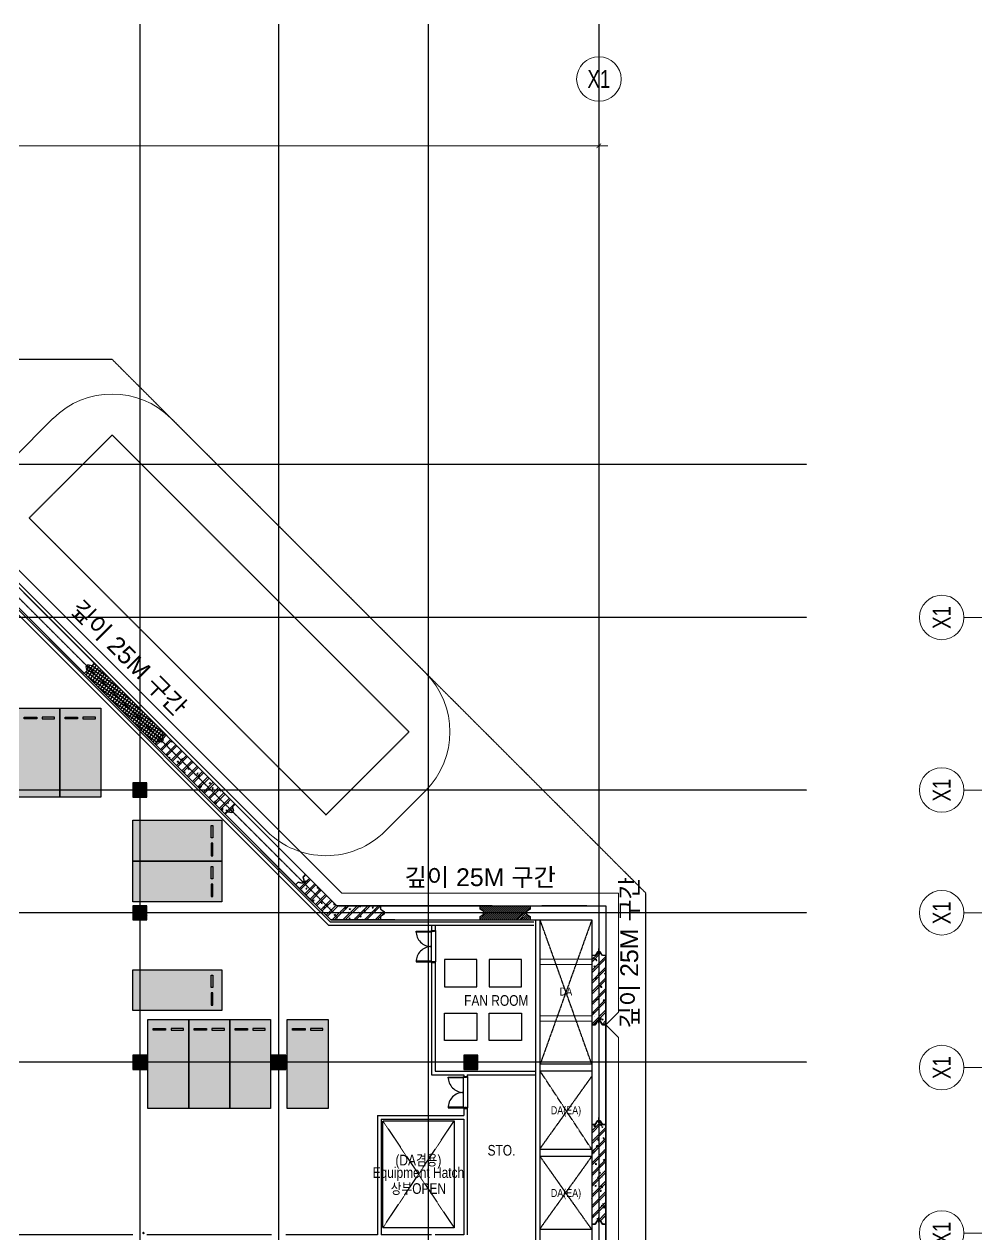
# Model space of a CAD drawing. Header units: millimetres. Extents: x -20379 to 476967, y -520228 to 220376.
# Drawn here: x 423144 to 476967, y -453320 to -385276 of the extents above; entities that cross this region are included whole.
import ezdxf
from ezdxf.enums import TextEntityAlignment as Align

# ---------------------------------------------------------------- set-up
doc = ezdxf.new("R2010")
doc.units = ezdxf.units.MM
doc.header["$MEASUREMENT"] = 0
for name, pattern in [('$0$X-COL-B2$0$HID', [1.5, 1, -0.5]), ('$0$X-GRID_B3~B1$0$CENTER2', [1.125, 0.75, -0.125, 0.125, -0.125]), ('$0$X-INT-B2$0$HID', [1.5, 1, -0.5]), ('$0$X-SITE$0$ACAD_ISO05W100', [33, 24, -3, 0, -3, 0, -3])]:
    doc.linetypes.add(name, pattern=pattern)
doc.layers.get('Defpoints').update_dxf_attribs({"color": 145, "lineweight": 9})
doc.layers.add('$0$NDC_S_HATCH MATERIAL', color=8, linetype='Continuous', lineweight=9)
for name, color, linetype in [('$0$X-COL-B2$0$A-254', 254, 'Continuous'), ('$0$X-COL-B2$0$A-COL', 2, 'Continuous'), ('$0$X-COL-B2$0$A-CON', 2, 'Continuous'), ('$0$X-COL-B2$0$A-HID1', 7, '$0$X-COL-B2$0$HID'), ('$0$X-DIAPHGRAM Wall PLAN$0$A-COL', 2, 'Continuous'), ('$0$X-DIAPHGRAM Wall PLAN$0$A-HAT', 9, 'Continuous'), ('$0$X-DIAPHGRAM Wall PLAN$0$A-SYM', 7, 'Continuous'), ('$0$X-GRID_B3~B1$0$A-CEN1', 1, '$0$X-GRID_B3~B1$0$CENTER2'), ('$0$X-GRID_B3~B1$0$A-DIM1', 7, 'Continuous'), ('$0$X-INT-B2$0$A-DOOR', 4, 'Continuous'), ('$0$X-INT-B2$0$A-DOORF', 9, 'Continuous'), ('$0$X-INT-B2$0$A-ELE4', 8, 'Continuous'), ('$0$X-INT-B2$0$A-ELES', 252, 'Continuous'), ('$0$X-INT-B2$0$A-HID1', 7, '$0$X-INT-B2$0$HID'), ('$0$X-INT-B2$0$A-PARK', 5, 'Continuous'), ('$0$X-INT-B2$0$A-WALB', 3, 'Continuous'), ('$0$X-SITE$0$A-SITE', 2, '$0$X-SITE$0$ACAD_ISO05W100')]:
    doc.layers.add(name, color=color, linetype=linetype)
doc.styles.add('$0$X-COL-B2$0$Hrtext', font='arial.ttf', dxfattribs={"width": 0.8})
doc.styles.add('$0$X-DIAPHGRAM Wall PLAN$0$Standard', font='arial.ttf')
doc.styles.add('$0$X-GRID_B3~B1$0$Heerim', font='', dxfattribs={"width": 0.8})
doc.styles.add('$0$X-INT-B2$0$Hrtext', font='arial.ttf', dxfattribs={"width": 0.8})
doc.styles.get('$0$X-GRID_B3~B1$0$Heerim').set_extended_font_data('Dotum')

# ---------------------------------------------------------------- blocks, each defined once
blk = doc.blocks.new('$0$258')
at = {"layer": '$0$X-COL-B2$0$A-254'}
h = blk.add_hatch(color=256, dxfattribs=at)
h.dxf.hatch_style = 1
h.paths.add_polyline_path([(528347, -114631), (527547, -114631), (527547, -115431), (528347, -115431)])
h = blk.add_hatch(color=256, dxfattribs=at)
h.dxf.hatch_style = 1
h.paths.add_polyline_path([(528347, -121531), (527547, -121531), (527547, -122331), (528347, -122331)])
h = blk.add_hatch(color=256, dxfattribs=at)
h.dxf.hatch_style = 1
h.paths.add_polyline_path([(528347, -129931), (527547, -129931), (527547, -130731), (528347, -130731)])
h = blk.add_hatch(color=256, dxfattribs=at)
h.dxf.hatch_style = 1
h.paths.add_polyline_path([(536147, -129931), (535347, -129931), (535347, -130731), (536147, -130731)])
h = blk.add_hatch(color=256, dxfattribs=at)
h.dxf.hatch_style = 1
h.paths.add_polyline_path([(546947, -129931), (546147, -129931), (546147, -130731), (546947, -130731)])
at = {"layer": '$0$X-INT-B2$0$A-PARK'}
h = blk.add_hatch(color=254, dxfattribs=at)
h.dxf.hatch_style = 1
h.paths.add_polyline_path([(523447, -110431), (523447, -115431), (521147, -115431), (521147, -110431)])
h = blk.add_hatch(color=254, dxfattribs=at)
h.dxf.hatch_style = 1
h.paths.add_polyline_path([(525747, -110431), (525747, -115431), (523447, -115431), (523447, -110431)])
h = blk.add_hatch(color=254, dxfattribs=at)
h.dxf.hatch_style = 1
h.paths.add_polyline_path([(532547, -119023), (527547, -119023), (527547, -116723), (532547, -116723)])
h = blk.add_hatch(color=254, dxfattribs=at)
h.dxf.hatch_style = 1
h.paths.add_polyline_path([(532547, -121323), (527547, -121323), (527547, -119023), (532547, -119023)])
h = blk.add_hatch(color=254, dxfattribs=at)
h.dxf.hatch_style = 1
h.paths.add_polyline_path([(532547, -127431), (527547, -127431), (527547, -125131), (532547, -125131)])
h = blk.add_hatch(color=254, dxfattribs=at)
h.dxf.hatch_style = 1
h.paths.add_polyline_path([(530697, -127931), (530697, -132931), (528397, -132931), (528397, -127931)])
h = blk.add_hatch(color=254, dxfattribs=at)
h.dxf.hatch_style = 1
h.paths.add_polyline_path([(532997, -127931), (532997, -132931), (530697, -132931), (530697, -127931)])
h = blk.add_hatch(color=254, dxfattribs=at)
h.dxf.hatch_style = 1
h.paths.add_polyline_path([(535297, -127931), (535297, -132931), (532997, -132931), (532997, -127931)])
h = blk.add_hatch(color=254, dxfattribs=at)
h.dxf.hatch_style = 1
h.paths.add_polyline_path([(538532, -127931), (538532, -132931), (536232, -132931), (536232, -127931)])
at = {"layer": '$0$X-COL-B2$0$A-COL'}
for p, q in [((528347, -114631), (527547, -114631)), ((527547, -114631), (527547, -115431)), ((528347, -115431), (528347, -114631)), ((527547, -115431), (528347, -115431)), ((528347, -121531), (527547, -121531)), ((527547, -121531), (527547, -122331)), ((528347, -122331), (528347, -121531)), ((527547, -122331), (528347, -122331)), ((528347, -129931), (527547, -129931)), ((527547, -129931), (527547, -130731)), ((528347, -130731), (528347, -129931)), ((536147, -129931), (535347, -129931)), ((535347, -129931), (535347, -130731)), ((536147, -130731), (536147, -129931)), ((546947, -129931), (546147, -129931)), ((546147, -129931), (546147, -130731)), ((546947, -130731), (546947, -129931)), ((527547, -130731), (528347, -130731)), ((535347, -130731), (536147, -130731)), ((546147, -130731), (546947, -130731))]:
    blk.add_line(p, q, dxfattribs=at)
at = {"layer": '$0$X-COL-B2$0$A-CON', "ltscale": 10}
for p, q in [((513810, -96331), (539010, -121531)), ((513478, -97131), (538679, -122331)), ((539010, -121531), (554147, -121531)), ((554147, -121531), (554147, -187031)), ((538679, -122331), (553347, -122331)), ((550197, -158331), (550197, -122331)), ((550447, -158031), (550447, -122331)), ((553347, -122331), (553347, -186231)), ((553347, -130431), (550447, -130431)), ((553347, -130831), (550447, -130831)), ((553347, -135231), (550447, -135231)), ((553347, -135631), (550447, -135631)), ((553347, -139731), (550447, -139731))]:
    blk.add_line(p, q, dxfattribs=at)
at = {"layer": '$0$X-COL-B2$0$A-HID1'}
for p, q in [((521721, -99738), (526388, -95071)), ((543076, -111759), (526388, -95071)), ((521721, -99738), (538409, -116426)), ((538409, -116426), (543076, -111759)), ((553347, -130431), (550447, -122331)), ((553347, -122331), (550447, -130431)), ((553347, -135231), (550447, -130831)), ((550447, -135181), (553347, -131131)), ((553347, -139731), (550447, -135631)), ((550447, -139681), (553347, -135631))]:
    blk.add_line(p, q, dxfattribs=at)
at = {"layer": '$0$X-DIAPHGRAM Wall PLAN$0$A-COL'}
for p, q in [((513810, -96331), (539010, -121531)), ((513478, -97131), (538679, -122331)), ((538679, -122331), (536699, -120351)), ((539010, -121531), (537265, -119785)), ((539010, -121531), (554147, -121531)), ((542277, -121531), (539010, -121531)), ((554147, -121531), (554147, -187031)), ((538679, -122331), (553347, -122331)), ((542277, -122331), (538679, -122331)), ((553347, -122331), (553347, -186231))]:
    blk.add_line(p, q, dxfattribs=at)
at = {"layer": '$0$X-DIAPHGRAM Wall PLAN$0$A-COL', "ltscale": 0.01}
for p, q in [((521425, -103946), (525385, -107906)), ((524819, -108472), (520860, -104512)), ((525014, -107994), (524908, -108100)), ((524908, -108100), (524961, -108330)), ((525244, -108047), (525014, -107994)), ((525385, -107906), (525244, -108047)), ((524961, -108330), (524819, -108472)), ((529257, -112237), (529151, -112343)), ((529345, -111866), (529204, -112007)), ((529204, -112007), (529257, -112237)), ((533305, -115825), (529345, -111866)), ((528921, -112290), (528779, -112431)), ((528779, -112431), (532739, -116391)), ((529151, -112343), (528921, -112290)), ((532739, -116391), (532881, -116250)), ((532881, -116250), (532739, -116391)), ((532881, -116250), (533110, -116303)), ((533110, -116303), (532881, -116250)), ((533110, -116303), (533217, -116197)), ((533217, -116197), (533110, -116303)), ((533163, -115967), (533305, -115825)), ((533305, -115825), (533163, -115967)), ((533217, -116197), (533163, -115967)), ((533163, -115967), (533217, -116197)), ((537265, -119785), (533305, -115825)), ((532739, -116391), (536699, -120351)), ((536699, -120351), (536840, -120209)), ((536840, -120209), (536699, -120351)), ((536840, -120209), (537070, -120262)), ((537070, -120262), (536840, -120209)), ((537070, -120262), (537176, -120156)), ((537176, -120156), (537070, -120262)), ((537123, -119927), (537265, -119785)), ((537265, -119785), (537123, -119927)), ((537176, -120156), (537123, -119927)), ((537123, -119927), (537176, -120156)), ((541479, -121531), (541479, -121731)), ((541479, -121731), (541679, -121856)), ((547747, -121531), (542277, -121531)), ((547079, -121731), (547079, -121531)), ((547279, -121856), (547079, -121731)), ((549879, -121731), (549679, -121856)), ((549879, -121531), (549879, -121731)), ((553068, -121531), (550547, -121531)), ((541679, -122006), (541479, -122131)), ((541479, -122131), (541479, -122331)), ((541679, -121856), (541679, -122006)), ((542277, -122331), (547747, -122331)), ((547079, -122131), (547279, -122006)), ((547079, -122331), (547079, -122131)), ((547279, -122006), (547279, -121856)), ((549679, -121856), (549679, -122006)), ((549679, -122006), (549879, -122131)), ((549879, -122131), (549879, -122331)), ((550547, -122331), (553347, -122331)), ((553547, -124331), (553347, -124331)), ((553347, -124331), (553347, -128231)), ((553672, -124131), (553547, -124331)), ((553822, -124131), (553672, -124131)), ((553947, -124331), (553822, -124131)), ((554147, -124331), (553947, -124331)), ((554147, -128231), (554147, -124331)), ((553547, -128231), (553347, -128231)), ((553347, -128231), (553347, -133831)), ((553347, -128231), (553547, -128231)), ((553672, -128031), (553547, -128231)), ((553547, -128231), (553672, -128031)), ((553822, -128031), (553672, -128031)), ((553672, -128031), (553822, -128031)), ((553947, -128231), (553822, -128031)), ((553822, -128031), (553947, -128231)), ((554147, -128231), (553947, -128231)), ((553947, -128231), (554147, -128231)), ((554147, -133831), (554147, -128231)), ((553547, -133831), (553347, -133831)), ((553347, -133831), (553347, -139431)), ((553347, -133831), (553547, -133831)), ((553672, -133631), (553547, -133831)), ((553547, -133831), (553672, -133631)), ((553822, -133631), (553672, -133631)), ((553672, -133631), (553822, -133631)), ((553947, -133831), (553822, -133631)), ((553822, -133631), (553947, -133831)), ((554147, -133831), (553947, -133831)), ((553947, -133831), (554147, -133831)), ((554147, -139431), (554147, -133831)), ((553547, -139431), (553347, -139431)), ((553347, -139431), (553347, -145031)), ((553347, -139431), (553547, -139431)), ((553672, -139231), (553547, -139431)), ((553547, -139431), (553672, -139231)), ((553822, -139231), (553672, -139231)), ((553672, -139231), (553822, -139231)), ((553947, -139431), (553822, -139231)), ((553822, -139231), (553947, -139431)), ((554147, -139431), (553947, -139431)), ((553947, -139431), (554147, -139431)), ((554147, -145031), (554147, -139431))]:
    blk.add_line(p, q, dxfattribs=at)
at = {"layer": '$0$X-DIAPHGRAM Wall PLAN$0$A-COL', "ltscale": 50}
for p, q in [((524885, -107971), (525097, -108184)), ((529280, -112366), (529067, -112154)), ((533239, -116326), (533027, -116113)), ((533088, -116174), (533300, -116386)), ((537199, -120285), (536987, -120073)), ((537047, -120134), (537260, -120346)), ((541786, -121931), (541486, -121931)), ((547172, -121931), (547472, -121931)), ((549786, -121931), (549486, -121931)), ((553747, -124238), (553747, -123938)), ((553747, -128138), (553747, -127838)), ((553747, -127923), (553747, -128223)), ((553747, -133738), (553747, -133438)), ((553747, -133523), (553747, -133823)), ((553747, -139338), (553747, -139038)), ((553747, -139123), (553747, -139423))]:
    blk.add_line(p, q, dxfattribs=at)
for centre, start, end in [((524961, -108047), 135.00087, 315.00087), ((524961, -108047), 315.00087, 135.00087), ((529204, -112290), 315.00087, 135.00087), ((529204, -112290), 135.00087, 315.00087), ((533163, -116250), 135.00087, 315.00087), ((533163, -116250), 135.00087, 315.00087), ((533163, -116250), 315.00087, 135.00087), ((533163, -116250), 315.00087, 135.00087), ((537123, -120209), 135.00087, 315.00087), ((537123, -120209), 135.00087, 315.00087), ((537123, -120209), 315.00087, 135.00087), ((537123, -120209), 315.00087, 135.00087), ((541679, -121931), 360, 180), ((541679, -121931), 180, 360), ((547279, -121931), 0, 180), ((547279, -121931), 180, 0), ((549679, -121931), 0, 180), ((549679, -121931), 180, 0), ((553747, -124131), 90, 270), ((553747, -124131), 270, 90), ((553747, -128031), 90, 270), ((553747, -128031), 90, 270), ((553747, -128031), 270, 90), ((553747, -128031), 270, 90), ((553747, -133631), 90, 270), ((553747, -133631), 90, 270), ((553747, -133631), 270, 90), ((553747, -133631), 270, 90), ((553747, -139231), 90, 270), ((553747, -139231), 90, 270), ((553747, -139231), 270, 90), ((553747, -139231), 270, 90)]:
    blk.add_arc(centre, 20, start, end, dxfattribs=at)
at = {"layer": '$0$X-DIAPHGRAM Wall PLAN$0$A-HAT', "linetype": 'Continuous', "ltscale": 500}
for p, q in [((525383, -107908), (524919, -108571)), ((525113, -108017), (524944, -108258)), ((526829, -109349), (524980, -108055)), ((525499, -108020), (525033, -108685)), ((525613, -108134), (525147, -108799)), ((526182, -108703), (525245, -108046)), ((525536, -108056), (525359, -107932)), ((528122, -110642), (524903, -108388)), ((527475, -109996), (524935, -108217)), ((528768, -111289), (524994, -108646)), ((525727, -108248), (525261, -108913)), ((525841, -108362), (525375, -109027)), ((525955, -108476), (525489, -109141)), ((526069, -108590), (525603, -109255)), ((526183, -108704), (525717, -109369)), ((526297, -108817), (525831, -109483)), ((529333, -111878), (525640, -109293)), ((526411, -108931), (525945, -109597)), ((526525, -109045), (526059, -109711)), ((526639, -109159), (526173, -109825)), ((526753, -109273), (526287, -109939)), ((526867, -109387), (526401, -110053)), ((526981, -109501), (526515, -110167)), ((529219, -111992), (526287, -109939)), ((527095, -109615), (526629, -110281)), ((527209, -109729), (526743, -110395)), ((527323, -109843), (526857, -110509)), ((527437, -109957), (526971, -110623)), ((527551, -110071), (527085, -110737)), ((527665, -110185), (527199, -110851)), ((529250, -112208), (526933, -110586)), ((527779, -110299), (527313, -110965)), ((527893, -110413), (527427, -111079)), ((528007, -110527), (527541, -111193)), ((528120, -110641), (527655, -111307)), ((528234, -110755), (527769, -111421)), ((528348, -110869), (527883, -111535)), ((529157, -112336), (527580, -111232)), ((528462, -110983), (527997, -111649)), ((528576, -111097), (528111, -111763)), ((528690, -111211), (528224, -111877)), ((528804, -111325), (528338, -111991)), ((528918, -111439), (528452, -112105)), ((529032, -111553), (528566, -112219)), ((528877, -112334), (528226, -111879)), ((529146, -111667), (528680, -112332)), ((529260, -111781), (528865, -112346)), ((529226, -112106), (529073, -112325)), ((547079, -121609), (547157, -121531)), ((547079, -121721), (547269, -121531)), ((547079, -122282), (547831, -121531)), ((547142, -121770), (547382, -121531)), ((547143, -122331), (547943, -121531)), ((547211, -121813), (547494, -121531)), ((547255, -122331), (548055, -121531)), ((547279, -121858), (547606, -121531)), ((547279, -121970), (547718, -121531)), ((547367, -122331), (548167, -121531)), ((547480, -122331), (548280, -121531)), ((547592, -122331), (548392, -121531)), ((547704, -122331), (548504, -121531)), ((547816, -122331), (548616, -121531)), ((547929, -122331), (548729, -121531)), ((548041, -122331), (548841, -121531)), ((548153, -122331), (548953, -121531)), ((548265, -122331), (549065, -121531)), ((548378, -122331), (549178, -121531)), ((548490, -122331), (549290, -121531)), ((548602, -122331), (549402, -121531)), ((548714, -122331), (549514, -121531)), ((548827, -122331), (549627, -121531)), ((548939, -122331), (549739, -121531)), ((549051, -122331), (549851, -121531)), ((549163, -122331), (549879, -121615)), ((549870, -121736), (549879, -121727)), ((547079, -122170), (547184, -122065)), ((549276, -122331), (549663, -121943)), ((549388, -122331), (549700, -122019)), ((549500, -122331), (549769, -122062)), ((549613, -122331), (549838, -122105)), ((549725, -122331), (549879, -122177)), ((549837, -122331), (549879, -122289))]:
    blk.add_line(p, q, dxfattribs=at)
at = {"layer": '$0$X-DIAPHGRAM Wall PLAN$0$A-HAT', "linetype": 'Continuous'}
for p, q in [((529104, -112756), (529670, -112191)), ((529166, -112818), (529731, -112252)), ((529213, -112047), (529370, -111890)), ((529236, -112147), (529431, -111951)), ((529330, -111998), (529330, -111998)), ((529367, -111921), (529367, -111921)), ((529395, -111928), (529395, -111928)), ((529702, -112245), (529702, -112245)), ((528804, -112456), (528961, -112299)), ((528865, -112517), (529060, -112322)), ((529168, -112429), (529168, -112429)), ((529188, -112673), (529188, -112673)), ((529194, -112378), (529194, -112378)), ((529306, -112664), (529306, -112664)), ((529318, -112331), (529318, -112331)), ((529405, -113057), (529971, -112491)), ((529437, -112497), (529486, -112440)), ((529437, -112497), (529497, -112503)), ((529439, -112640), (529439, -112640)), ((529451, -112278), (529451, -112278)), ((529466, -113118), (530032, -112553)), ((529497, -112503), (529486, -112440)), ((529698, -112299), (529756, -112276)), ((529698, -112299), (529747, -112332)), ((529701, -112451), (529701, -112451)), ((529705, -113357), (530271, -112792)), ((529736, -112875), (529736, -112875)), ((529747, -112332), (529764, -112284)), ((529767, -113419), (530332, -112853)), ((529813, -112922), (529813, -112922)), ((529817, -112590), (529817, -112590)), ((529825, -112589), (529825, -112589)), ((530186, -112901), (530186, -112901)), ((530327, -112851), (530327, -112851)), ((529454, -113024), (529524, -112997)), ((529454, -113024), (529504, -113057)), ((529504, -113057), (529524, -112997)), ((529507, -112962), (529507, -112962)), ((529554, -112984), (529554, -112984)), ((529586, -113238), (529624, -113192)), ((529600, -113252), (529636, -113255)), ((529636, -113255), (529624, -113192)), ((529718, -113097), (529718, -113097)), ((529801, -113255), (529801, -113255)), ((529842, -113493), (529842, -113493)), ((529923, -113295), (529923, -113295)), ((529975, -113094), (529975, -113094)), ((530006, -113658), (530572, -113092)), ((530041, -112985), (530041, -112985)), ((530051, -113426), (530121, -113399)), ((530051, -113426), (530101, -113460)), ((530067, -113719), (530633, -113154)), ((530101, -113460), (530121, -113400)), ((530127, -113529), (530205, -113448)), ((530127, -113529), (530216, -113543)), ((530173, -113263), (530173, -113263)), ((530216, -113543), (530205, -113448)), ((530251, -113119), (530251, -113119)), ((530289, -113607), (530289, -113607)), ((530293, -113312), (530342, -113255)), ((530293, -113312), (530353, -113318)), ((530302, -113517), (530302, -113517)), ((530306, -113958), (530872, -113393)), ((530314, -113184), (530314, -113184)), ((530353, -113318), (530342, -113255)), ((530357, -113444), (530357, -113444)), ((530368, -114020), (530933, -113454)), ((530375, -113516), (530375, -113516)), ((530552, -113213), (530552, -113213)), ((530807, -113453), (530807, -113453)), ((530909, -113538), (530909, -113538)), ((530920, -113524), (530920, -113524)), ((530290, -113850), (530290, -113850)), ((530432, -114065), (530480, -114007)), ((530432, -114065), (530492, -114070)), ((530492, -114070), (530480, -114007)), ((530607, -114259), (531173, -113693)), ((530645, -114280), (530645, -114280)), ((530648, -113829), (530718, -113802)), ((530648, -113829), (530698, -113863)), ((530657, -113918), (530657, -113918)), ((530668, -114320), (531234, -113755)), ((530698, -113863), (530718, -113802)), ((530715, -114049), (530715, -114049)), ((530783, -114119), (530783, -114119)), ((530795, -113786), (530795, -113786)), ((530899, -113941), (530899, -113941)), ((530908, -113885), (530908, -113885)), ((530908, -114560), (531473, -113994)), ((530925, -114184), (530925, -114184)), ((530969, -114621), (531534, -114055)), ((531023, -114230), (531023, -114230)), ((531139, -114160), (531139, -114160)), ((531149, -114127), (531198, -114070)), ((531149, -114127), (531209, -114133)), ((531209, -114133), (531198, -114070)), ((531208, -114860), (531774, -114294)), ((531245, -114232), (531315, -114205)), ((531245, -114232), (531295, -114265)), ((531248, -114072), (531248, -114072)), ((531286, -113836), (531286, -113836)), ((531295, -114265), (531315, -114205)), ((531302, -114044), (531302, -114044)), ((531459, -114206), (531459, -114206)), ((531049, -114580), (531049, -114580)), ((531269, -114921), (531835, -114356)), ((531278, -114710), (531278, -114710)), ((531288, -114880), (531336, -114822)), ((531288, -114880), (531348, -114885)), ((531290, -114377), (531290, -114377)), ((531327, -114834), (531404, -114753)), ((531327, -114834), (531416, -114848)), ((531348, -114885), (531336, -114822)), ((531379, -114903), (531379, -114903)), ((531392, -114541), (531392, -114541)), ((531416, -114848), (531405, -114753)), ((531509, -115161), (532074, -114595)), ((531521, -114510), (531521, -114510)), ((531570, -115222), (532136, -114656)), ((531583, -114603), (531583, -114603)), ((531642, -114508), (531642, -114508)), ((531758, -114853), (531758, -114853)), ((531779, -114972), (531779, -114972)), ((531792, -114639), (531792, -114639)), ((531809, -115461), (532375, -114895)), ((531842, -114634), (531912, -114607)), ((531842, -114634), (531892, -114668)), ((531870, -115522), (532436, -114957)), ((531892, -114668), (531912, -114607)), ((532005, -114942), (532054, -114885)), ((532005, -114942), (532065, -114948)), ((532065, -114948), (532054, -114885)), ((532285, -114908), (532285, -114908)), ((532394, -115000), (532436, -114956)), ((531479, -115107), (531479, -115107)), ((531599, -115248), (531599, -115248)), ((531719, -115326), (531719, -115326)), ((531767, -115305), (531767, -115305)), ((531922, -115136), (531922, -115136)), ((532063, -115007), (532063, -115007)), ((532110, -115762), (532675, -115196)), ((532114, -115526), (532114, -115526)), ((532126, -115164), (532126, -115164)), ((532133, -115271), (532133, -115271)), ((532144, -115695), (532192, -115637)), ((532171, -115823), (532737, -115257)), ((532204, -115700), (532192, -115637)), ((532257, -115667), (532257, -115667)), ((532260, -115574), (532260, -115574)), ((532272, -115241), (532272, -115241)), ((532302, -115226), (532302, -115226)), ((532377, -115131), (532377, -115131)), ((532394, -115000), (532483, -115014)), ((532410, -116062), (532976, -115496)), ((532439, -115037), (532495, -115015)), ((532439, -115037), (532489, -115070)), ((532456, -115159), (532456, -115159)), ((532471, -116123), (533037, -115558)), ((532483, -115014), (532481, -115002)), ((532489, -115071), (532504, -115025)), ((532492, -115476), (532492, -115476)), ((532667, -115293), (532667, -115293)), ((532684, -115576), (532684, -115576)), ((532780, -115499), (532780, -115499)), ((532101, -115676), (532101, -115676)), ((532144, -115695), (532204, -115700)), ((532196, -115762), (532266, -115735)), ((532196, -115762), (532245, -115796)), ((532229, -115870), (532229, -115870)), ((532245, -115796), (532266, -115735)), ((532526, -116140), (532604, -116058)), ((532526, -116140), (532615, -116153)), ((532596, -116201), (532596, -116201)), ((532598, -116181), (532598, -116181)), ((532615, -116153), (532604, -116059)), ((532643, -116173), (532643, -116173)), ((532711, -116363), (533276, -115797)), ((532755, -116165), (532755, -116165)), ((532767, -115832), (532767, -115832)), ((532791, -115690), (532791, -115690)), ((532792, -116165), (532862, -116138)), ((532792, -116165), (532842, -116198)), ((532842, -116198), (532863, -116138)), ((532848, -116148), (532848, -116148)), ((532861, -115757), (532910, -115700)), ((532861, -115757), (532921, -115762)), ((532861, -115787), (532861, -115787)), ((532921, -115763), (532910, -115700)), ((532934, -116262), (533176, -116020)), ((533111, -115754), (533111, -115754)), ((533130, -116223), (533130, -116223)), ((536742, -120313), (536742, -120313)), ((536918, -120570), (537484, -120004)), ((536979, -120631), (537545, -120065)), ((536992, -120280), (536992, -120280)), ((537193, -120221), (537271, -120139)), ((537193, -120221), (537282, -120234)), ((537199, -120197), (537199, -120197)), ((537211, -119864), (537211, -119864)), ((537219, -120870), (537784, -120305)), ((537255, -119886), (537255, -119886)), ((537282, -120234), (537271, -120140)), ((537280, -120932), (537846, -120366)), ((537296, -120437), (537296, -120437)), ((537324, -120111), (537394, -120084)), ((537324, -120111), (537374, -120144)), ((537371, -120230), (537371, -120230)), ((537374, -120144), (537394, -120084)), ((536894, -120526), (536894, -120526)), ((537104, -120660), (537104, -120660)), ((537108, -120624), (537108, -120624)), ((537187, -120530), (537187, -120530)), ((537280, -120584), (537328, -120527)), ((537280, -120584), (537340, -120589)), ((537340, -120590), (537328, -120527)), ((537427, -120549), (537427, -120549)), ((537476, -120936), (537476, -120936)), ((537519, -121171), (538085, -120605)), ((537536, -120657), (537536, -120657)), ((537580, -121232), (538146, -120666)), ((537638, -120683), (537638, -120683)), ((537688, -120792), (537688, -120792)), ((537700, -120459), (537700, -120459)), ((537726, -120903), (537726, -120903)), ((537739, -120541), (537739, -120541)), ((537762, -121079), (537762, -121079)), ((537820, -121471), (538385, -120906)), ((537881, -121533), (538447, -120967)), ((537918, -121007), (537918, -121007)), ((537921, -120513), (537973, -120493)), ((537921, -120513), (537971, -120547)), ((537961, -120571), (537961, -120571)), ((537971, -120547), (537985, -120505)), ((537997, -120647), (538046, -120589)), ((537997, -120647), (538057, -120652)), ((538057, -120652), (538046, -120590)), ((538105, -120853), (538105, -120853)), ((538172, -120705), (538172, -120705)), ((538181, -121061), (538181, -121061)), ((538193, -120728), (538193, -120728)), ((538296, -121102), (538296, -121102)), ((537676, -121125), (537676, -121125)), ((537678, -121238), (537748, -121212)), ((537678, -121238), (537728, -121272)), ((537728, -121272), (537748, -121212)), ((537842, -121247), (537842, -121247)), ((538101, -121613), (538101, -121613)), ((538120, -121772), (538686, -121206)), ((538136, -121399), (538184, -121342)), ((538136, -121399), (538196, -121404)), ((538157, -121727), (538157, -121727)), ((538169, -121394), (538169, -121394)), ((538181, -121833), (538747, -121267)), ((538196, -121405), (538184, -121342)), ((538210, -121559), (538210, -121559)), ((538275, -121641), (538345, -121614)), ((538275, -121641), (538325, -121675)), ((538312, -121747), (538312, -121747)), ((538325, -121675), (538345, -121614)), ((538393, -121526), (538471, -121445)), ((538393, -121526), (538482, -121540)), ((538421, -122072), (538986, -121507)), ((538460, -121503), (538460, -121503)), ((538461, -121526), (538461, -121526)), ((538482, -121540), (538471, -121445)), ((538474, -121164), (538474, -121164)), ((538482, -122134), (539085, -121531)), ((538635, -121636), (538635, -121636)), ((538676, -121652), (538676, -121652)), ((538688, -121319), (538688, -121319)), ((538699, -121723), (538699, -121723)), ((538763, -122331), (539563, -121531)), ((538840, -121476), (538840, -121476)), ((538846, -121770), (538846, -121770)), ((538853, -121462), (538894, -121414)), ((538853, -121462), (538913, -121467)), ((538886, -122331), (539686, -121531)), ((538913, -121467), (538906, -121426)), ((539169, -121658), (539169, -121658)), ((539189, -121582), (539189, -121582)), ((539208, -121787), (539208, -121787)), ((539283, -121623), (539283, -121623)), ((539364, -122331), (540164, -121531)), ((539380, -121792), (539380, -121792)), ((539458, -121754), (539458, -121754)), ((539460, -121691), (539538, -121610)), ((539460, -121691), (539549, -121705)), ((539487, -122331), (540287, -121531)), ((539549, -121705), (539538, -121610)), ((539703, -121681), (539703, -121681)), ((539712, -121721), (539782, -121694)), ((539712, -121721), (539762, -121755)), ((539762, -121755), (539782, -121694)), ((539837, -121704), (539837, -121704)), ((539965, -122331), (540765, -121531)), ((540088, -122331), (540888, -121531)), ((540202, -121776), (540202, -121776)), ((540237, -121703), (540237, -121703)), ((540288, -121587), (540336, -121531)), ((540288, -121587), (540348, -121593)), ((540348, -121593), (540336, -121531)), ((540469, -121621), (540469, -121621)), ((540527, -121857), (540605, -121776)), ((540567, -122331), (541367, -121531)), ((540616, -121871), (540605, -121776)), ((540689, -122331), (541479, -121541)), ((540715, -121705), (540715, -121705)), ((540719, -121588), (540719, -121588)), ((540770, -121726), (540770, -121726)), ((540831, -121773), (540831, -121773)), ((541005, -121650), (541053, -121593)), ((541005, -121650), (541065, -121655)), ((541065, -121656), (541053, -121593)), ((541098, -121538), (541098, -121538)), ((541149, -121801), (541219, -121774)), ((541199, -121835), (541219, -121775)), ((541220, -121641), (541220, -121641)), ((541304, -121748), (541304, -121748)), ((541414, -121672), (541414, -121672)), ((538576, -121870), (538576, -121870)), ((538664, -121985), (538664, -121985)), ((538872, -122044), (538942, -122017)), ((538872, -122044), (538922, -122077)), ((538922, -122077), (538942, -122017)), ((538945, -122181), (538945, -122181)), ((538970, -122166), (538970, -122166)), ((538992, -122214), (539040, -122157)), ((538992, -122214), (539052, -122219)), ((539052, -122219), (539040, -122157)), ((539081, -122073), (539081, -122073)), ((539165, -122247), (539165, -122247)), ((539177, -121915), (539177, -121915)), ((539195, -122149), (539195, -122149)), ((539504, -122189), (539504, -122189)), ((539574, -122099), (539574, -122099)), ((539665, -121973), (539665, -121973)), ((539670, -122183), (539670, -122183)), ((539682, -121850), (539682, -121850)), ((539709, -122277), (539758, -122219)), ((539709, -122277), (539769, -122282)), ((539769, -122282), (539758, -122220)), ((539914, -121815), (539914, -121815)), ((540038, -122212), (540038, -122212)), ((540190, -122108), (540190, -122108)), ((540206, -122016), (540206, -122016)), ((540248, -121873), (540248, -121873)), ((540309, -122124), (540379, -122097)), ((540309, -122124), (540359, -122157)), ((540359, -122157), (540379, -122097)), ((540434, -122331), (540475, -122282)), ((540447, -121838), (540447, -121838)), ((540456, -121983), (540456, -121983)), ((540484, -122331), (540475, -122282)), ((540527, -121857), (540616, -121871)), ((540572, -122234), (540572, -122234)), ((540572, -122327), (540572, -122327)), ((540703, -122038), (540703, -122038)), ((540835, -121933), (540835, -121933)), ((540981, -121860), (540981, -121860)), ((541105, -122257), (541105, -122257)), ((541149, -121801), (541199, -121835)), ((541168, -122331), (541657, -121842)), ((541196, -122307), (541196, -122307)), ((541203, -122244), (541203, -122244)), ((541208, -121974), (541208, -121974)), ((541290, -122331), (541479, -122142)), ((541373, -122269), (541373, -122269)), ((541453, -122211), (541453, -122211)), ((541466, -121850), (541466, -121850)), ((541508, -122112), (541672, -121949)), ((541515, -121883), (541515, -121883)), ((541595, -122022), (541667, -121947)), ((541595, -122022), (541641, -122029)), ((541679, -121996), (541674, -121950)), ((553347, -124580), (553794, -124132)), ((553347, -124702), (553858, -124191)), ((553347, -125181), (554147, -124381)), ((553347, -125303), (554147, -124503)), ((553379, -124406), (553379, -124406)), ((553393, -124510), (553393, -124510)), ((553397, -124506), (553475, -124425)), ((553397, -124506), (553486, -124520)), ((553486, -124520), (553475, -124425)), ((553702, -124214), (553772, -124187)), ((553702, -124214), (553752, -124248)), ((553749, -124332), (553749, -124332)), ((553752, -124248), (553772, -124187)), ((554068, -124433), (554068, -124433)), ((553347, -125782), (554147, -124982)), ((553347, -125904), (554147, -125104)), ((553459, -124939), (553529, -124912)), ((553459, -124939), (553509, -124973)), ((553484, -125112), (553484, -125112)), ((553485, -124533), (553485, -124533)), ((553509, -124973), (553529, -124912)), ((553523, -125202), (553523, -125202)), ((553574, -124599), (553622, -124542)), ((553574, -124599), (553634, -124604)), ((553604, -124644), (553604, -124644)), ((553634, -124605), (553622, -124542)), ((553724, -124752), (553724, -124752)), ((553725, -124998), (553725, -124998)), ((553728, -125041), (553728, -125041)), ((553735, -125079), (553735, -125079)), ((553737, -124665), (553737, -124665)), ((553747, -124717), (553747, -124717)), ((553927, -124533), (553927, -124533)), ((553998, -124684), (553998, -124684)), ((554106, -125102), (554106, -125102)), ((554113, -125029), (554113, -125029)), ((554138, -124667), (554138, -124667)), ((553347, -126383), (554147, -125583)), ((553347, -126505), (554147, -125705)), ((553472, -125473), (553472, -125473)), ((553482, -125799), (553482, -125799)), ((553530, -125646), (553608, -125565)), ((553530, -125646), (553619, -125660)), ((553534, -125552), (553534, -125552)), ((553587, -125818), (553587, -125818)), ((553619, -125660), (553608, -125565)), ((553701, -125664), (553701, -125664)), ((553713, -125351), (553761, -125294)), ((553713, -125331), (553713, -125331)), ((553713, -125351), (553772, -125357)), ((553744, -125686), (553744, -125686)), ((553773, -125357), (553761, -125294)), ((553850, -125423), (553850, -125423)), ((554056, -125342), (554126, -125315)), ((554056, -125342), (554106, -125375)), ((554065, -125699), (554065, -125699)), ((554067, -125574), (554067, -125574)), ((554106, -125375), (554126, -125315)), ((553347, -126984), (554147, -126184)), ((553347, -127106), (554147, -126306)), ((553520, -126469), (553520, -126469)), ((553676, -126330), (553676, -126330)), ((553689, -125997), (553689, -125997)), ((553693, -126523), (553693, -126523)), ((553721, -126019), (553721, -126019)), ((553813, -126067), (553883, -126040)), ((553813, -126067), (553862, -126100)), ((553851, -126104), (553900, -126046)), ((553851, -126104), (553911, -126109)), ((553862, -126101), (553883, -126040)), ((553868, -126083), (553868, -126083)), ((553911, -126109), (553900, -126046)), ((553943, -126490), (553943, -126490)), ((553956, -126129), (553956, -126129)), ((554103, -126368), (554103, -126368)), ((553347, -127585), (554147, -126785)), ((553347, -127707), (554147, -126907)), ((553351, -126706), (553351, -126706)), ((553430, -126918), (553430, -126918)), ((553475, -127102), (553475, -127102)), ((553479, -127065), (553479, -127065)), ((553569, -126792), (553639, -126765)), ((553569, -126792), (553619, -126826)), ((553619, -126826), (553639, -126765)), ((553652, -126996), (553652, -126996)), ((553663, -126786), (553741, -126705)), ((553663, -126786), (553752, -126799)), ((553664, -126663), (553664, -126663)), ((553674, -126594), (553674, -126594)), ((553680, -126885), (553680, -126885)), ((553752, -126800), (553741, -126705)), ((553796, -127229), (553796, -127229)), ((553885, -126728), (553885, -126728)), ((553990, -126856), (554038, -126798)), ((553990, -126856), (554050, -126861)), ((554009, -127125), (554009, -127125)), ((554050, -126861), (554038, -126798)), ((554059, -126835), (554059, -126835)), ((554062, -126965), (554062, -126965)), ((553347, -128186), (554147, -127386)), ((553347, -127509), (553396, -127490)), ((553347, -127531), (553376, -127551)), ((553376, -127551), (553396, -127490)), ((553412, -127545), (553460, -127488)), ((553412, -127545), (553471, -127550)), ((553417, -127279), (553417, -127279)), ((553423, -128232), (554147, -127508)), ((553472, -127551), (553460, -127488)), ((553491, -127747), (553491, -127747)), ((553517, -127735), (553517, -127735)), ((553533, -127624), (553533, -127624)), ((553628, -127661), (553628, -127661)), ((553640, -127328), (553640, -127328)), ((553718, -127285), (553718, -127285)), ((553795, -127925), (553873, -127844)), ((553814, -127636), (553814, -127636)), ((553884, -127939), (553873, -127844)), ((553923, -127920), (553993, -127893)), ((553923, -127920), (553973, -127953)), ((553973, -127954), (553993, -127893)), ((554025, -127770), (554025, -127770)), ((554100, -127635), (554100, -127635)), ((554129, -127608), (554147, -127587)), ((554129, -127608), (554147, -127609)), ((554135, -127919), (554135, -127919)), ((553616, -127994), (553616, -127994)), ((553795, -127925), (553884, -127939)), ((553901, -127935), (553901, -127935)), ((553929, -128204), (554147, -127987)), ((554024, -128232), (554147, -128109)), ((554059, -128231), (554059, -128231)), ((553347, -134193), (553855, -133685)), ((553347, -134316), (553902, -133760)), ((553347, -134794), (554147, -133994)), ((553460, -133934), (553538, -133853)), ((553460, -133934), (553549, -133948)), ((553529, -133933), (553529, -133933)), ((553532, -133872), (553532, -133872)), ((553549, -133948), (553538, -133853)), ((553733, -133794), (553733, -133794)), ((553845, -133874), (553894, -133817)), ((553845, -133874), (553905, -133880)), ((553905, -133880), (553894, -133817)), ((553905, -133962), (553975, -133935)), ((553905, -133962), (553955, -133996)), ((553955, -133996), (553975, -133935)), ((553347, -134917), (554147, -134117)), ((553347, -135395), (554147, -134595)), ((553347, -135518), (554147, -134718)), ((553508, -134538), (553508, -134538)), ((553520, -134205), (553520, -134205)), ((553587, -134096), (553587, -134096)), ((553635, -134639), (553635, -134639)), ((553661, -134687), (553731, -134660)), ((553661, -134687), (553711, -134721)), ((553662, -134702), (553662, -134702)), ((553711, -134721), (553732, -134661)), ((553827, -134316), (553827, -134316)), ((553857, -134191), (553857, -134191)), ((553885, -134606), (553885, -134606)), ((553898, -134244), (553898, -134244)), ((553984, -134626), (554032, -134569)), ((553984, -134626), (554044, -134632)), ((554022, -134468), (554022, -134468)), ((554044, -134632), (554032, -134569)), ((554034, -134135), (554034, -134135)), ((553347, -135997), (554147, -135197)), ((553347, -136119), (554147, -135319)), ((553359, -135395), (553359, -135395)), ((553372, -135033), (553372, -135033)), ((553406, -135316), (553454, -135258)), ((553406, -135316), (553465, -135321)), ((553418, -135412), (553488, -135386)), ((553465, -135321), (553454, -135259)), ((553463, -135210), (553463, -135210)), ((553468, -135446), (553488, -135386)), ((553484, -135204), (553484, -135204)), ((553496, -134871), (553496, -134871)), ((553584, -135362), (553584, -135362)), ((553593, -135074), (553671, -134993)), ((553593, -135074), (553682, -135088)), ((553622, -135000), (553622, -135000)), ((553626, -134766), (553626, -134766)), ((553682, -135088), (553671, -134993)), ((553738, -135345), (553738, -135345)), ((553873, -134836), (553873, -134836)), ((553997, -135134), (553997, -135134)), ((553997, -135233), (553997, -135233)), ((554001, -134950), (554001, -134950)), ((554009, -134801), (554009, -134801)), ((554123, -135379), (554147, -135351)), ((554123, -135379), (554147, -135381)), ((553347, -136598), (554147, -135798)), ((553347, -136720), (554147, -135920)), ((553418, -135412), (553468, -135446)), ((553459, -135870), (553459, -135870)), ((553472, -135537), (553472, -135537)), ((553474, -135739), (553474, -135739)), ((553480, -135855), (553480, -135855)), ((553544, -136068), (553593, -136011)), ((553544, -136068), (553604, -136073)), ((553604, -136074), (553593, -136011)), ((553623, -136032), (553623, -136032)), ((553803, -135744), (553803, -135744)), ((553824, -135582), (553824, -135582)), ((553843, -136050), (553843, -136050)), ((553973, -135799), (553973, -135799)), ((553985, -135466), (553985, -135466)), ((554013, -135878), (554013, -135878)), ((554015, -135815), (554085, -135788)), ((554015, -135815), (554065, -135849)), ((554065, -135849), (554085, -135788)), ((554093, -136017), (554093, -136017)), ((554106, -135656), (554106, -135656)), ((553347, -137199), (554147, -136399)), ((553347, -137321), (554147, -136521)), ((553409, -136763), (553409, -136763)), ((553435, -136536), (553435, -136536)), ((553447, -136203), (553447, -136203)), ((553580, -136445), (553580, -136445)), ((553581, -136629), (553581, -136629)), ((553604, -136252), (553604, -136252)), ((553683, -136820), (553731, -136763)), ((553725, -136213), (553803, -136132)), ((553725, -136213), (553814, -136227)), ((553743, -136826), (553731, -136763)), ((553772, -136540), (553842, -136513)), ((553772, -136540), (553821, -136574)), ((553814, -136227), (553803, -136132)), ((553822, -136574), (553842, -136513)), ((553830, -136412), (553830, -136412)), ((553946, -136756), (553946, -136756)), ((553949, -136465), (553949, -136465)), ((553961, -136132), (553961, -136132)), ((554137, -136274), (554137, -136274)), ((553347, -137800), (554147, -137000)), ((553347, -137922), (554147, -137122)), ((553411, -137201), (553411, -137201)), ((553423, -136868), (553423, -136868)), ((553528, -137265), (553598, -137238)), ((553528, -137265), (553578, -137299)), ((553567, -136806), (553567, -136806)), ((553578, -137299), (553598, -137239)), ((553620, -136897), (553620, -136897)), ((553620, -137298), (553620, -137298)), ((553683, -136820), (553743, -136826)), ((553683, -137151), (553683, -137151)), ((553744, -137294), (553744, -137294)), ((553821, -136848), (553821, -136848)), ((553858, -137353), (553936, -137272)), ((553858, -137353), (553947, -137367)), ((553924, -137131), (553924, -137131)), ((553936, -136798), (553936, -136798)), ((553947, -137367), (553936, -137272)), ((553943, -136785), (553943, -136785)), ((553347, -138401), (554147, -137601)), ((553347, -138523), (554147, -137723)), ((553347, -137967), (553355, -137964)), ((553347, -137990), (553355, -137964)), ((553386, -137867), (553386, -137867)), ((553399, -137534), (553399, -137534)), ((553420, -137545), (553420, -137545)), ((553549, -137805), (553549, -137805)), ((553578, -137895), (553578, -137895)), ((553760, -137939), (553760, -137939)), ((553788, -137856), (553788, -137856)), ((553818, -138115), (553818, -138115)), ((553822, -137573), (553870, -137515)), ((553822, -137573), (553882, -137578)), ((553882, -137578), (553870, -137515)), ((553888, -138130), (553888, -138130)), ((553900, -137797), (553900, -137797)), ((553912, -137464), (553912, -137464)), ((554039, -137823), (554039, -137823)), ((554051, -137462), (554051, -137462)), ((554083, -137827), (554083, -137827)), ((554125, -137668), (554147, -137660)), ((554125, -137668), (554147, -137682)), ((553347, -139002), (554147, -138202)), ((553347, -139124), (554147, -138324)), ((553350, -138313), (553350, -138313)), ((553362, -138533), (553362, -138533)), ((553374, -138200), (553374, -138200)), ((553512, -138612), (553512, -138612)), ((553525, -138251), (553525, -138251)), ((553617, -138565), (553617, -138565)), ((553719, -139231), (554147, -138803)), ((553776, -138218), (553776, -138218)), ((553863, -138795), (553863, -138795)), ((553876, -138463), (553876, -138463)), ((553882, -138393), (553952, -138366)), ((553882, -138393), (553932, -138427)), ((553884, -138336), (553884, -138336)), ((553891, -138562), (553891, -138562)), ((553932, -138427), (553952, -138366)), ((553961, -138325), (554009, -138267)), ((553961, -138325), (554020, -138330)), ((553991, -138493), (554068, -138412)), ((553991, -138493), (554080, -138507)), ((554020, -138330), (554009, -138267)), ((554080, -138507), (554069, -138412)), ((553350, -138866), (553350, -138866)), ((553365, -139351), (553365, -139351)), ((553366, -138958), (553366, -138958)), ((553382, -139014), (553430, -138957)), ((553382, -139014), (553442, -139019)), ((553442, -139020), (553430, -138957)), ((553490, -139355), (553490, -139355)), ((553519, -139431), (553593, -139356)), ((553576, -139161), (553576, -139161)), ((553628, -138957), (553628, -138957)), ((553639, -139118), (553709, -139091)), ((553639, -139118), (553688, -139152)), ((553688, -139152), (553709, -139092)), ((553689, -138847), (553689, -138847)), ((553829, -139243), (554147, -138925)), ((553851, -139128), (553851, -139128)), ((553900, -138981), (553900, -138981)), ((553997, -139268), (553997, -139268)), ((554024, -139378), (554024, -139378)), ((554099, -139077), (554147, -139021)), ((554099, -139077), (554147, -139081)), ((554120, -139431), (554147, -139404))]:
    blk.add_line(p, q, dxfattribs=at)
at = {"layer": '$0$X-DIAPHGRAM Wall PLAN$0$A-SYM'}
blk.add_line((554147, -130231), (554147, -133831), dxfattribs=at)
at = {"layer": '$0$X-GRID_B3~B1$0$A-CEN1', "ltscale": 10}
for p, q in [((527947, -71986), (527947, -206938)), ((535747, -71986), (535747, -206938)), ((544147, -71986), (544147, -206938)), ((553747, -71986), (553747, -206938)), ((565437, -96731), (324908, -96731)), ((513644, -96731), (538845, -121931)), ((565437, -105331), (425347, -105331)), ((565437, -115031), (324908, -115031)), ((565437, -121931), (425347, -121931)), ((565437, -130331), (425347, -130331))]:
    blk.add_line(p, q, dxfattribs=at)
at = {"layer": '$0$X-GRID_B3~B1$0$A-DIM1', "color": 0, "linetype": 'ByBlock', "const_width": 37.5}
blk.add_lwpolyline([(553622, -78943), (553872, -78693)], dxfattribs=at)
at = {"layer": '$0$X-INT-B2$0$A-DOOR'}
for p, q in [((543472, -123011), (543472, -122966)), ((543472, -122966), (544337, -122966)), ((544337, -123011), (543472, -123011)), ((544337, -122966), (544337, -122931)), ((544337, -122931), (544557, -122931)), ((544387, -122966), (544337, -122966)), ((544337, -122966), (544337, -123011)), ((544387, -122981), (544387, -122966)), ((544507, -122981), (544387, -122981)), ((544557, -122966), (544507, -122966)), ((544507, -122966), (544507, -122981)), ((544557, -122931), (544557, -122966)), ((544337, -124651), (543472, -124651)), ((543472, -124651), (543472, -124696)), ((543472, -124696), (544337, -124696)), ((544337, -124696), (544337, -124651)), ((544387, -124696), (544337, -124696)), ((544337, -124696), (544337, -124731)), ((544337, -124731), (544557, -124731)), ((544507, -124681), (544387, -124681)), ((544387, -124681), (544387, -124696)), ((544507, -124696), (544507, -124681)), ((544557, -124696), (544507, -124696)), ((544557, -124731), (544557, -124696)), ((545272, -131211), (545272, -131166)), ((545272, -131166), (546137, -131166)), ((546137, -131211), (545272, -131211)), ((546137, -131166), (546137, -131131)), ((546137, -131131), (546357, -131131)), ((546187, -131166), (546137, -131166)), ((546137, -131166), (546137, -131211)), ((546187, -131181), (546187, -131166)), ((546307, -131181), (546187, -131181)), ((546357, -131166), (546307, -131166)), ((546307, -131166), (546307, -131181)), ((546357, -131131), (546357, -131166)), ((546137, -132851), (545272, -132851)), ((545272, -132851), (545272, -132896)), ((545272, -132896), (546137, -132896)), ((546137, -132896), (546137, -132851)), ((546187, -132896), (546137, -132896)), ((546137, -132896), (546137, -132931)), ((546137, -132931), (546357, -132931)), ((546307, -132881), (546187, -132881)), ((546187, -132881), (546187, -132896)), ((546307, -132896), (546307, -132881)), ((546357, -132896), (546307, -132896)), ((546357, -132931), (546357, -132896))]:
    blk.add_line(p, q, dxfattribs=at)
at = {"layer": '$0$X-INT-B2$0$A-DOORF'}
for centre, start, end in [((544336, -122966), 179.98932, 270.01068), ((544336, -124696), 89.98932, 180.01068), ((546136, -131166), 179.98932, 270.01068), ((546136, -132896), 89.98932, 180.01068)]:
    blk.add_arc(centre, 865, start, end, dxfattribs=at)
at = {"layer": '$0$X-INT-B2$0$A-ELE4'}
for p, q in [((544337, -124696), (544337, -122966)), ((544557, -122966), (544557, -124696)), ((546137, -132896), (546137, -131166)), ((546357, -131166), (546357, -132896))]:
    blk.add_line(p, q, dxfattribs=at)
at = {"layer": '$0$X-INT-B2$0$A-ELES', "linetype": 'Continuous'}
for p, q in [((546880, -124565), (545064, -124565)), ((545064, -124565), (545064, -126101)), ((546880, -126101), (546880, -124565)), ((549397, -124565), (547580, -124565)), ((547580, -124565), (547580, -126101)), ((549397, -126101), (549397, -124565)), ((545064, -126101), (546880, -126101)), ((547580, -126101), (549397, -126101)), ((545064, -127577), (546880, -127577)), ((545064, -129113), (545064, -127577)), ((546880, -127577), (546880, -129113)), ((547580, -127577), (549397, -127577)), ((547580, -129113), (547580, -127577)), ((549397, -127577), (549397, -129113)), ((546880, -129113), (545064, -129113)), ((549397, -129113), (547580, -129113))]:
    blk.add_line(p, q, dxfattribs=at)
at = {"layer": '$0$X-INT-B2$0$A-HID1'}
for p, q in [((541607, -133631), (545607, -133631)), ((541607, -139631), (541607, -133631)), ((541607, -133631), (545607, -139631)), ((541607, -139631), (545607, -133631)), ((545607, -133631), (545607, -139631)), ((545607, -139631), (541607, -139631))]:
    blk.add_line(p, q, dxfattribs=at)
at = {"layer": '$0$X-INT-B2$0$A-PARK'}
for p, q in [((521147, -110431), (523447, -110431)), ((523447, -110431), (523447, -115431)), ((523447, -115431), (523447, -110431)), ((523447, -110431), (525747, -110431)), ((525747, -110431), (525747, -115431)), ((521447, -111031), (521447, -110931)), ((521447, -110931), (522147, -110931)), ((522147, -111031), (521447, -111031)), ((522147, -110931), (522147, -111031)), ((522447, -110931), (522447, -111031)), ((523147, -110931), (522447, -110931)), ((522447, -111031), (523147, -111031)), ((523147, -111031), (523147, -110931)), ((523747, -111031), (523747, -110931)), ((523747, -110931), (524447, -110931)), ((524447, -111031), (523747, -111031)), ((524447, -110931), (524447, -111031)), ((524747, -110931), (524747, -111031)), ((525447, -110931), (524747, -110931)), ((524747, -111031), (525447, -111031)), ((525447, -111031), (525447, -110931)), ((523447, -115431), (521147, -115431)), ((525747, -115431), (523447, -115431)), ((527547, -119023), (527547, -116723)), ((527547, -116723), (532547, -116723)), ((531947, -117723), (531947, -117023)), ((531947, -117023), (532047, -117023)), ((532047, -117023), (532047, -117723)), ((532547, -116723), (532547, -119023)), ((532047, -117723), (531947, -117723)), ((532047, -118023), (531947, -118023)), ((531947, -118023), (531947, -118723)), ((532047, -118723), (532047, -118023)), ((527547, -121323), (527547, -119023)), ((527547, -119023), (532547, -119023)), ((532547, -119023), (527547, -119023)), ((531947, -118723), (532047, -118723)), ((532547, -119023), (532547, -121323)), ((531947, -120023), (531947, -119323)), ((531947, -119323), (532047, -119323)), ((532047, -119323), (532047, -120023)), ((532047, -120023), (531947, -120023)), ((532047, -120323), (531947, -120323)), ((531947, -120323), (531947, -121023)), ((532047, -121023), (532047, -120323)), ((531947, -121023), (532047, -121023)), ((532547, -121323), (527547, -121323)), ((527547, -127431), (527547, -125131)), ((527547, -125131), (532547, -125131)), ((532547, -125131), (532547, -127431)), ((531947, -126131), (531947, -125431)), ((531947, -125431), (532047, -125431)), ((532047, -125431), (532047, -126131)), ((532047, -126131), (531947, -126131)), ((532047, -126431), (531947, -126431)), ((531947, -126431), (531947, -127131)), ((532047, -127131), (532047, -126431)), ((531947, -127131), (532047, -127131)), ((532547, -127431), (527547, -127431)), ((528397, -132931), (528397, -127931)), ((528397, -127931), (530697, -127931)), ((528697, -128531), (528697, -128431)), ((528697, -128431), (529397, -128431)), ((529397, -128531), (528697, -128531)), ((529397, -128431), (529397, -128531)), ((529697, -128431), (529697, -128531)), ((530397, -128431), (529697, -128431)), ((529697, -128531), (530397, -128531)), ((530397, -128531), (530397, -128431)), ((530697, -132931), (530697, -127931)), ((530697, -127931), (532997, -127931)), ((530697, -127931), (530697, -132931)), ((530997, -128531), (530997, -128431)), ((530997, -128431), (531697, -128431)), ((531697, -128531), (530997, -128531)), ((531697, -128431), (531697, -128531)), ((531997, -128431), (531997, -128531)), ((532697, -128431), (531997, -128431)), ((531997, -128531), (532697, -128531)), ((532697, -128531), (532697, -128431)), ((532997, -132931), (532997, -127931)), ((532997, -127931), (535297, -127931)), ((532997, -127931), (532997, -132931)), ((533297, -128531), (533297, -128431)), ((533297, -128431), (533997, -128431)), ((533997, -128531), (533297, -128531)), ((533997, -128431), (533997, -128531)), ((534297, -128431), (534297, -128531)), ((534997, -128431), (534297, -128431)), ((534297, -128531), (534997, -128531)), ((534997, -128531), (534997, -128431)), ((535297, -127931), (535297, -132931)), ((536232, -132931), (536232, -127931)), ((536232, -127931), (538532, -127931)), ((536532, -128531), (536532, -128431)), ((536532, -128431), (537232, -128431)), ((537232, -128531), (536532, -128531)), ((537232, -128431), (537232, -128531)), ((537532, -128431), (537532, -128531)), ((538232, -128431), (537532, -128431)), ((537532, -128531), (538232, -128531)), ((538232, -128531), (538232, -128431)), ((538532, -127931), (538532, -132931)), ((530697, -132931), (528397, -132931)), ((532997, -132931), (530697, -132931)), ((535297, -132931), (532997, -132931)), ((538532, -132931), (536232, -132931))]:
    blk.add_line(p, q, dxfattribs=at)
at = {"layer": '$0$X-INT-B2$0$A-WALB', "ltscale": 10}
for p, q in [((513437, -97231), (538638, -122431)), ((513354, -97431), (538555, -122631)), ((538638, -122431), (550097, -122431)), ((538555, -122631), (550097, -122631)), ((544347, -122631), (544347, -122931)), ((544347, -122931), (544547, -122931)), ((544547, -122631), (544547, -122931)), ((544347, -124731), (544347, -131031)), ((544347, -124731), (544547, -124731)), ((544547, -124731), (544547, -130831)), ((544347, -131031), (546147, -131031)), ((544547, -130831), (550197, -130831)), ((546147, -131031), (546147, -131131)), ((546147, -131131), (546347, -131131)), ((546347, -131031), (550197, -131031)), ((546347, -131031), (546347, -131131)), ((541307, -133331), (546147, -133331)), ((541307, -133331), (541307, -140031)), ((546147, -132931), (546147, -133331)), ((546147, -132931), (546347, -132931)), ((546347, -132931), (546347, -140031)), ((541507, -133531), (546147, -133531)), ((541507, -133531), (541507, -140031)), ((546147, -133531), (546147, -140031)), ((527547, -140031), (517797, -140031)), ((535347, -140031), (528347, -140031)), ((541307, -140031), (536147, -140031)), ((544347, -140031), (541507, -140031)), ((546147, -140031), (544547, -140031))]:
    blk.add_line(p, q, dxfattribs=at)
at = {"layer": '$0$X-SITE$0$A-SITE'}
for p, q in [((526389, -90828), (333547, -90831)), ((556389, -120828), (526389, -90828)), ((556392, -189128), (556389, -120828))]:
    blk.add_line(p, q, dxfattribs=at)
for p, q in [((553747, -76318), (553747, -77318)), ((553747, -76318), (553747, -76818)), ((574269, -105331), (575269, -105331)), ((574269, -105331), (574769, -105331)), ((574269, -115031), (575269, -115031)), ((574269, -115031), (574769, -115031)), ((574269, -121931), (575269, -121931)), ((574269, -121931), (574769, -121931)), ((574269, -130631), (575269, -130631)), ((574269, -130631), (574769, -130631)), ((574269, -139931), (575269, -139931)), ((574269, -139931), (574769, -139931))]:
    blk.add_line(p, q)
for centre in [(553747, -75068), (573019, -105331), (573019, -115031), (573019, -121931), (573019, -130631), (573019, -139931)]:
    blk.add_circle(centre, 1250)
at = {"layer": 'Defpoints'}
for p, q in [((335847, -78818), (554247, -78818)), ((553747, -84411), (553747, -78318)), ((523064, -94152), (520802, -96415)), ((543995, -108435), (529711, -94152)), ((539300, -120831), (514092, -95624)), ((520802, -103062), (535086, -117345)), ((528347, -114631), (527547, -115431)), ((541732, -117345), (543995, -115082)), ((554854, -120831), (539300, -120831)), ((554854, -127524), (554854, -120831)), ((528347, -121531), (527547, -122331)), ((550447, -124531), (553347, -124531)), ((550447, -124831), (553347, -124831)), ((550447, -127731), (553347, -127731)), ((554147, -128231), (554854, -127524)), ((550447, -128031), (553347, -128031)), ((528347, -129931), (527547, -130731)), ((536147, -129931), (535347, -130731)), ((546947, -129931), (546147, -130731))]:
    blk.add_line(p, q, dxfattribs=at)
at = {"layer": 'Defpoints', "color": 30}
for p, q in [((554854, -128938), (554147, -128231)), ((554854, -187738), (554854, -128938))]:
    blk.add_line(p, q, dxfattribs=at)
at = {"layer": 'Defpoints'}
blk.add_circle((528147, -139931), 40, dxfattribs=at)
for centre, start, end in [((526388, -97475), 45.00087, 135.00087), ((540672, -111759), 315.00087, 45.00087), ((538409, -114022), 225.00087, 315.00087)]:
    blk.add_arc(centre, 4700, start, end, dxfattribs=at)
at = {"style": '$0$X-GRID_B3~B1$0$Heerim', "width": 0.8}
for p in [(336345, -75064), (371545, -75064), (419545, -75064), (470745, -75064), (553745, -75064)]:
    blk.add_attdef('NO', text='', height=1000, dxfattribs=at).set_placement(p, align=Align.MIDDLE_CENTER)
for p in [(573015, -105332), (573015, -115032), (573015, -121932), (573015, -130632), (573015, -139932)]:
    blk.add_attdef('NO', text='', height=1000, rotation=90, dxfattribs=at).set_placement(p, align=Align.MIDDLE_CENTER)
at = {"layer": 'Defpoints', "style": '$0$X-DIAPHGRAM Wall PLAN$0$Standard'}
blk.add_text('\\M+3B1ED\\M+3C0CC 25M \\M+3B1B8\\M+3B0A3', height=1000, rotation=315, dxfattribs=at).set_placement((526767, -108156), align=Align.BOTTOM_CENTER)
at = {"layer": 'Defpoints', "style": '$0$X-COL-B2$0$Hrtext', "width": 0.8}
for s, height, p in [('800x800', 150, (527547, -115009)), ('B3~저층부', 150, (527547, -115231)), ('800x800', 150, (527547, -121909)), ('B3~저층부', 150, (527547, -122131)), ('800x800', 150, (527547, -130309)), ('B3~저층부', 150, (527547, -130531)), ('800x800', 150, (535347, -130309)), ('B3~저층부', 150, (535347, -130531)), ('800x800', 131.2, (546147, -130392)), ('B3~저층부', 131.2, (546147, -130556))]:
    blk.add_text(s, height=height, dxfattribs=at).set_placement(p)
at = {"layer": 'Defpoints', "color": 6, "style": '$0$X-COL-B2$0$Hrtext', "width": 0.8}
for s, height, p in [('C11', 150, (527547, -115431)), ('C11', 150, (527547, -122331)), ('C11', 150, (527547, -130731)), ('C11', 150, (535347, -130731)), ('C11A', 131.2, (546147, -130731))]:
    blk.add_text(s, height=height, dxfattribs=at).set_placement(p)
at = {"layer": 'Defpoints', "style": '$0$X-DIAPHGRAM Wall PLAN$0$Standard'}
blk.add_text('\\M+3B1ED\\M+3C0CC 25M \\M+3B1B8\\M+3B0A3', height=1000, dxfattribs=at).set_placement((547077, -120731), align=Align.BOTTOM_CENTER)
blk.add_text('\\M+3B1ED\\M+3C0CC 25M \\M+3B1B8\\M+3B0A3', height=1000, rotation=90, dxfattribs=at).set_placement((554954, -124177), align=Align.TOP_CENTER)
at = {"layer": 'Defpoints', "width": 0.8}
for s, height, style, p in [('FAN ROOM', 600, '$0$X-INT-B2$0$Hrtext', (547980, -126860)), ('DA', 450, '$0$X-COL-B2$0$Hrtext', (551897, -126356)), ('DA', 450, '$0$X-COL-B2$0$Hrtext', (551897, -126356)), ('DA(EA)', 450, '$0$X-COL-B2$0$Hrtext', (551897, -133031)), ('STO.', 600, '$0$X-INT-B2$0$Hrtext', (548272, -135281)), ('(DA\\M+3B0E2\\M+3BFEB)', 600, '$0$X-INT-B2$0$Hrtext', (543603, -135831)), ('Equipment Hatch', 600, '$0$X-INT-B2$0$Hrtext', (543603, -136531)), ('\\M+3BBF3\\M+3BACEOPEN', 600, '$0$X-INT-B2$0$Hrtext', (543603, -137431)), ('DA(EA)', 450, '$0$X-COL-B2$0$Hrtext', (551897, -137681))]:
    blk.add_text(s, height=height, dxfattribs=dict(at, style=style)).set_placement(p, align=Align.MIDDLE_CENTER)

msp = doc.modelspace()

# ---------------------------------------------------------------- block references
at = {"layer": '$0$NDC_S_HATCH MATERIAL'}
ref = msp.add_blockref('$0$258', (-98302, -313290), dxfattribs=at)
ref.add_attrib('NO', 'X1', dxfattribs={"layer": '0', "height": 1000, "rotation": 90, "style": '$0$X-GRID_B3~B1$0$Heerim', "width": 0.8}).set_placement((474713, -418622), align=Align.MIDDLE_CENTER)
ref.add_attrib('NO', 'X1', dxfattribs={"layer": '0', "height": 1000, "rotation": 90, "style": '$0$X-GRID_B3~B1$0$Heerim', "width": 0.8}).set_placement((474713, -428322), align=Align.MIDDLE_CENTER)
ref.add_attrib('NO', 'X1', dxfattribs={"layer": '0', "height": 1000, "rotation": 90, "style": '$0$X-GRID_B3~B1$0$Heerim', "width": 0.8}).set_placement((474713, -435222), align=Align.MIDDLE_CENTER)
ref.add_attrib('NO', 'X1', dxfattribs={"layer": '0', "height": 1000, "rotation": 90, "style": '$0$X-GRID_B3~B1$0$Heerim', "width": 0.8}).set_placement((474713, -443922), align=Align.MIDDLE_CENTER)
ref.add_attrib('NO', 'X1', dxfattribs={"layer": '0', "height": 1000, "rotation": 90, "style": '$0$X-GRID_B3~B1$0$Heerim', "width": 0.8}).set_placement((474713, -453222), align=Align.MIDDLE_CENTER)
ref.add_attrib('NO', 'X1', dxfattribs={"layer": '0', "height": 1000, "style": '$0$X-GRID_B3~B1$0$Heerim', "width": 0.8}).set_placement((455443, -388353), align=Align.MIDDLE_CENTER)

doc.saveas('drawing.dxf')
